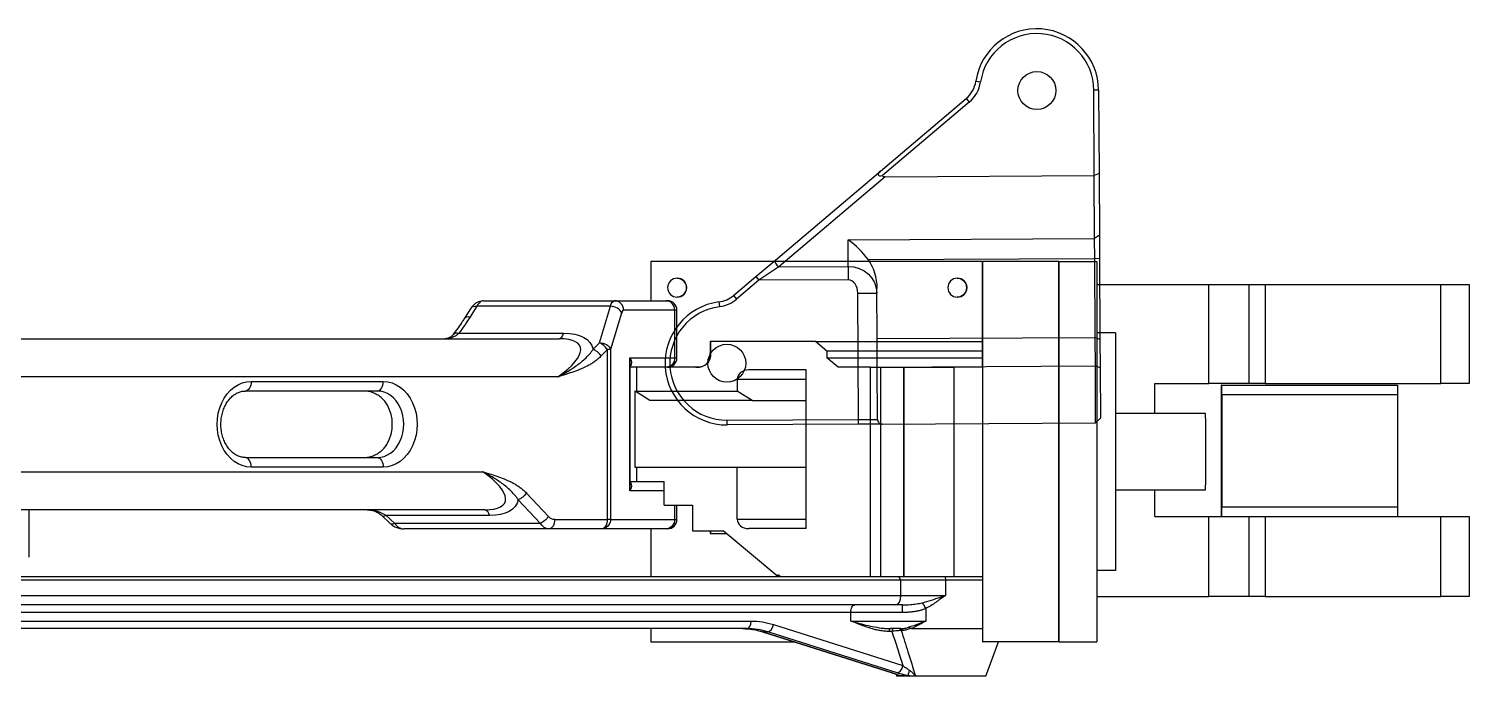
# Model space of a CAD drawing. Extents: x 0.3 to 19.3, y 0 to 10.9.
# Drawn here: x 2.449 to 4.439, y 6.924 to 7.818 of the extents above; entities that cross this region are included whole.
import ezdxf

# ---------------------------------------------------------------- set-up
doc = ezdxf.new("R2010")
doc.units = 0
doc.header["$LTSCALE"] = 0.5
doc.header["$MEASUREMENT"] = 0
doc.layers.add('TANGENT_LINES', color=7, linetype='CONTINUOUS')
doc.layers.add('VISIBLE', color=7, linetype='CONTINUOUS')

msp = doc.modelspace()

# ---------------------------------------------------------------- linework, layer by layer
at = {"layer": 'TANGENT_LINES'}
for p, q in [((3.7578, 7.7458), (3.7643, 7.7448)), ((3.9274, 7.7332), (3.9208, 7.7332)), ((3.7443, 7.7217), (3.7485, 7.7167)), ((3.6325, 7.6139), (3.4855, 7.4896)), ((3.5812, 7.5267), (3.9219, 7.5286)), ((3.5814, 7.4901), (3.5812, 7.5267)), ((3.9285, 7.5332), (3.9219, 7.5286)), ((3.4855, 7.4896), (3.4578, 7.4709)), ((3.4855, 7.4896), (3.5814, 7.4901)), ((3.5814, 7.4901), (3.5815, 7.4715)), ((3.9221, 7.5007), (3.6092, 7.499)), ((3.9287, 7.5008), (3.9221, 7.5007)), ((3.4578, 7.4709), (3.4272, 7.445)), ((3.4536, 7.4759), (3.4578, 7.4709)), ((3.5815, 7.4715), (3.4578, 7.4709)), ((4.0799, 7.3285), (4.0799, 7.465)), ((4.1352, 7.465), (4.1352, 7.3285)), ((4.1574, 7.465), (4.1574, 7.3285)), ((3.423, 7.45), (3.4272, 7.445)), ((3.5947, 7.453), (3.621, 7.4532)), ((3.5957, 7.2787), (3.5947, 7.453)), ((3.0684, 7.435), (3.0591, 7.4206)), ((3.2528, 7.435), (3.0684, 7.435)), ((3.2376, 7.3847), (3.2528, 7.435)), ((3.2683, 7.4257), (3.2531, 7.3755)), ((3.3417, 7.4296), (3.2712, 7.4296)), ((3.3417, 7.3639), (3.3417, 7.4296)), ((3.3448, 7.4296), (3.3417, 7.4296)), ((3.4027, 7.441), (3.4035, 7.4345)), ((3.0249, 7.3902), (3.024, 7.3902)), ((3.0434, 7.3979), (3.1879, 7.3979)), ((3.229, 7.3757), (3.2376, 7.3847)), ((3.2486, 7.3755), (3.24, 7.3664)), ((3.2486, 7.1408), (3.2486, 7.3755)), ((3.2531, 7.3755), (3.2486, 7.3755)), ((3.2531, 7.3755), (3.2531, 7.1408)), ((3.2797, 7.3639), (3.3417, 7.3639)), ((3.2797, 7.1802), (3.2797, 7.3639)), ((3.3417, 7.3639), (3.3448, 7.3639)), ((3.3908, 7.3705), (3.3913, 7.3705)), ((3.2891, 7.3508), (3.2891, 7.318)), ((3.6124, 7.0621), (3.6124, 7.3508)), ((3.6261, 7.3508), (3.6261, 7.0621)), ((3.7277, 7.0621), (3.7277, 7.3508)), ((3.7671, 7.3508), (3.7671, 7.0621)), ((3.1803, 7.3377), (1.875, 7.3377)), ((2.7564, 7.3311), (2.9389, 7.3311)), ((3.5231, 7.3341), (3.4282, 7.3341)), ((3.2908, 7.3153), (3.2891, 7.318)), ((4.3405, 7.3128), (4.0977, 7.3128)), ((3.4141, 7.2777), (3.5957, 7.2787)), ((3.4141, 7.2711), (3.4141, 7.2777)), ((3.5957, 7.2787), (3.6219, 7.2788)), ((3.5957, 7.2721), (3.5957, 7.2787)), ((1.875, 7.2065), (3.0767, 7.2065)), ((2.9389, 7.213), (2.7564, 7.213)), ((3.2891, 7.213), (3.2891, 7.1933)), ((3.156, 7.1354), (3.1255, 7.1679)), ((3.1368, 7.1771), (3.1672, 7.1447)), ((3.3269, 7.1802), (3.2797, 7.1802)), ((2.9428, 7.1463), (2.9543, 7.1354)), ((3.0859, 7.1463), (2.9428, 7.1463)), ((3.3417, 7.1408), (3.3417, 7.1605)), ((4.0977, 7.1579), (4.3405, 7.1579)), ((2.9543, 7.1354), (3.156, 7.1354)), ((3.1759, 7.1408), (3.2486, 7.1408)), ((3.2531, 7.1408), (3.2486, 7.1408)), ((3.2531, 7.1408), (3.3417, 7.1408)), ((3.3417, 7.1408), (3.3448, 7.1408)), ((3.4282, 7.1411), (3.5231, 7.1411)), ((4.0799, 7.0345), (4.0799, 7.1448)), ((4.1352, 7.1448), (4.1352, 7.0345)), ((4.1574, 7.1448), (4.1574, 7.0345)), ((3.6543, 7.0569), (3.6515, 7.0621)), ((3.6543, 7.0359), (3.6543, 7.0569)), ((3.7154, 7.0621), (3.7158, 7.0569)), ((3.7158, 7.0569), (3.7158, 7.0359)), ((2.197, 7.0359), (3.6543, 7.0359)), ((3.6543, 7.0359), (3.7158, 7.0359)), ((3.585, 7.0122), (2.2209, 7.0122)), ((3.585, 7.0004), (3.585, 7.0122)), ((3.6566, 7.0122), (3.585, 7.0122)), ((3.6885, 7.0176), (3.6885, 7.0004)), ((2.2209, 7.0004), (3.4472, 7.0004)), ((3.4783, 6.9956), (3.6571, 6.939)), ((3.585, 7.0004), (3.6885, 7.0004)), ((3.6419, 6.986), (3.6377, 6.986)), ((3.6562, 6.9873), (3.6547, 6.9873)), ((3.4704, 6.9855), (3.4641, 6.9855)), ((3.4641, 6.9855), (3.6429, 6.9288)), ((3.6492, 6.9288), (3.4704, 6.9855)), ((3.6498, 6.9243), (3.6491, 6.9264)), ((3.6498, 6.9243), (3.6492, 6.9264))]:
    msp.add_line(p, q, dxfattribs=at)
for centre, radius, start, end in [((3.3976, 7.48), 0.0459, 277.4246, 310.2215), ((3.4137, 7.3564), 0.0787, 97.4246, 270.309), ((10.8376, 9.2929), 7.5565, 197.77563, 198.15057)]:
    msp.add_arc(centre, radius, start, end, dxfattribs=at)
for centre, major_axis, ratio, start_param, end_param in [((3.4854, 7.4942), (-0.00424, 0.00501), 0.540019, 12.566371, 14.71042), ((3.5816, 7.453), (0.0001, -0.0186), 0.707107, 1.570796, 3.141593), ((3.0774, 7.4164), (0, -0.0262), 0.484461, 9.632034, 10.210176), ((3.2558, 7.4257), (0.0126, -0.0038), 0.674098, 0.421784, 2.009413), ((3.2586, 7.4296), (0, -0.0131), 0.953184, 1.570796, 3.141593), ((3.2712, 7.4164), (0, 0.0131), 0.302477, 6.283185, 7.068583), ((3.3292, 7.4296), (0, -0.0131), 0.953184, 1.570796, 3.141593), ((3.1068, 7.3377), (0.1043, 0.0417), 0.305642, 11.648428, 13.219224), ((3.2406, 7.3755), (0.00949, -0.00906), 0.46676, 1.115849, 2.284192), ((3.232, 7.3664), (0.00949, -0.00906), 0.46676, 1.115849, 2.284192), ((3.2672, 7.3639), (0.0051, -0.0261), 0.46301, 1.17202, 1.48121), ((2.9309, 7.3311), (0, -0.0131), 0.607358, 12.566371, 14.137167), ((2.9309, 7.2721), (0, 0.0459), 0.794428, 9.424778, 12.566371), ((2.7485, 7.213), (0, -0.0131), 0.607358, 1.570796, 3.141593), ((3.0056, 7.2065), (0.1017, -0.0421), 0.308146, 11.926704, 13.497501), ((3.2672, 7.1802), (0.0051, 0.0261), 0.46301, 11.085161, 11.39284), ((2.9461, 7.1556), (-0.00901, -0.00954), 0.418875, 0.002356, 0.817391), ((2.9576, 7.1447), (-0.00901, -0.00954), 0.418875, 0, 0.817391), ((2.9674, 7.154), (0, -0.0262), 0.704433, -0.785398, 0), ((3.1759, 7.154), (0, -0.0131), 0.937732, -0.785398, 0), ((3.6473, 7.0359), (0, -0.0131), 0.533091, 0, 1.570796), ((3.6858, 7.0176), (-0.00434, 0.00956), 0.233907, 10.8898, 11.891092), ((3.6565, 7.0122), (0, 0.0105), 0.012801, 10.995574, 12.566371), ((3.4416, 7.0004), (0, -0.0105), 0.533091, 0, 1.570796), ((3.4416, 6.8587), (0, 0.1312), 0.846058, 12.304571, 12.566371), ((3.4727, 6.9956), (-0.0032, -0.01), 0.514926, 0.161656, 1.732452), ((3.6398, 6.986), (0, -0.00394), 0.533091, 9.424778, 10.995574), ((3.644, 6.986), (0, -0.00394), 0.533091, 9.424778, 10.995574), ((3.4664, 6.9956), (-0.0032, -0.01), 0.514926, 0.001261, 0.161656), ((3.6452, 6.939), (-0.0032, -0.01), 0.514926, 0, 0.161656), ((3.6515, 6.939), (-0.0032, -0.01), 0.514926, 0.161656, 1.732452), ((3.6666, 6.9349), (-0.0023, -0.0102), 0.002782, 0.138416, 1.34582), ((3.6558, 6.9349), (-0.00487, -0.0093), 0.878447, 12.561711, 12.859287)]:
    msp.add_ellipse(centre, major_axis=major_axis, ratio=ratio, start_param=start_param, end_param=end_param, dxfattribs=at)
at = {"layer": 'TANGENT_LINES', "extrusion": (0, 0, -1)}
for centre, major_axis, ratio, start_param, end_param in [((3.5816, 7.453), (-0.0394, -0.0002), 0.942809, 7.853982, 9.424778), ((3.0714, 7.4257), (-0.011, 0.0071), 0.575097, 12.566371, 13.523295), ((3.2586, 7.4164), (0, -0.0262), 0.313736, 8.63938, 9.424778), ((2.8408, 7.5086), (-0.2243, -0.2243), 0.71375, 10.700939, 10.789267), ((3.0621, 7.4113), (-0.011, 0.0071), 0.575097, 0.000174, 0.956924), ((3.0465, 7.3886), (-0.0105, 0.0078), 0.542341, 0.005788, 0.920571), ((3.1819, 7.4164), (0, -0.0262), 0.324996, 11.780972, 12.566371), ((3.1128, 7.3191), (0.1138, 0.0629), 0.416429, 11.920307, 12.689894), ((3.2406, 7.3755), (-0.0126, 0.0038), 0.674098, 1.13218, 2.719809), ((3.2672, 7.3639), (0.0136, -0.0109), 0.542413, 11.592206, 12.640071), ((3.3292, 7.3639), (0, 0.0131), 0.953184, 1.570796, 3.141593), ((2.7564, 7.2721), (0, -0.0591), 0.794428, 0, 3.141593), ((2.7485, 7.3311), (0, 0.0131), 0.607358, 1.570796, 3.141593), ((2.9389, 7.2721), (0, -0.0591), 0.794428, 9.424778, 12.566371), ((2.9309, 7.213), (0, 0.0131), 0.607358, 0, 1.570796), ((3.2672, 7.1802), (0.0136, 0.0109), 0.542413, -0.073701, 0.974165), ((3.0121, 7.225), (0.111, -0.0635), 0.419039, 12.43982, 13.198335), ((3.1288, 7.1771), (0.00957, 0.00898), 0.463414, 1.111811, 2.297467), ((2.9166, 7.1277), (0.0371, 0), 0.707897, 10.995574, 11.780972), ((3.0794, 7.1277), (0, -0.0262), 0.350332, 9.424778, 10.210176), ((3.1592, 7.1447), (0.00957, 0.00898), 0.463414, 1.111811, 2.297467), ((3.1679, 7.154), (0, 0.0262), 0.644032, 9.424778, 10.210176), ((3.1679, 7.1408), (0, 0.0131), 0.607358, 1.570796, 3.141593), ((3.2406, 7.1408), (0, 0.0131), 0.607358, 1.570796, 3.141593), ((3.2406, 7.1408), (0, 0.0131), 0.953184, 1.570796, 3.141593), ((3.3292, 7.1408), (0, 0.0131), 0.953184, 1.570796, 3.141593), ((3.5906, 7.0122), (0, 0.0105), 0.533091, 10.995574, 12.566371), ((3.4353, 6.8587), (0, -0.1312), 0.846058, 9.424778, 9.686577), ((3.4472, 6.8587), (0, -0.1417), 0.846058, 9.424778, 9.686577), ((3.6523, 6.986), (0, -0.00394), 0.658632, 9.424778, 10.646508), ((3.6539, 6.986), (0, -0.00394), 0.64052, 9.424778, 10.646508)]:
    msp.add_ellipse(centre, major_axis=major_axis, ratio=ratio, start_param=start_param, end_param=end_param, dxfattribs=at)
at = {"layer": 'TANGENT_LINES'}
for points, knots in [([(3.0434, 7.3979), (3.0424, 7.3968), (3.0402, 7.3948), (3.0362, 7.3926), (3.032, 7.391), (3.0273, 7.3903), (3.0256, 7.3902), (3.0249, 7.3902)], [0, 0, 0, 0, 0.210101, 0.421144, 0.632634, 0.846993, 1, 1, 1, 1]), ([(3.1803, 7.3377), (3.1803, 7.3377), (3.1805, 7.3378), (3.1816, 7.3384), (3.191, 7.3435), (3.1975, 7.3474), (3.2047, 7.3521), (3.2114, 7.357), (3.2175, 7.3621), (3.2236, 7.3684), (3.2264, 7.3719), (3.2281, 7.3744), (3.229, 7.3757)], [0, 0, 0, 0, 0.021132, 0.064593, 0.201629, 0.325702, 0.44891, 0.57175, 0.693942, 0.819348, 0.90918, 1, 1, 1, 1]), ([(3.24, 7.3664), (3.2387, 7.3651), (3.2361, 7.3626), (3.232, 7.3593), (3.2275, 7.3562), (3.223, 7.3535), (3.2126, 7.3484), (3.2019, 7.3445), (3.1926, 7.3413), (3.1806, 7.3378), (3.1803, 7.3377), (3.1803, 7.3377)], [0, 0, 0, 0, 0.100095, 0.199276, 0.298746, 0.397603, 0.543561, 0.68873, 0.834181, 0.979397, 1, 1, 1, 1]), ([(3.1255, 7.1679), (3.1246, 7.1692), (3.1229, 7.1718), (3.1201, 7.1753), (3.1137, 7.1819), (3.1078, 7.1868), (3.1014, 7.1917), (3.0943, 7.1964), (3.088, 7.2003), (3.0782, 7.2057), (3.077, 7.2063), (3.0767, 7.2064), (3.0767, 7.2065)], [0, 0, 0, 0, 0.091471, 0.181915, 0.30955, 0.429221, 0.549519, 0.67123, 0.793804, 0.933854, 0.979079, 1, 1, 1, 1]), ([(3.0767, 7.2065), (3.0767, 7.2065), (3.0771, 7.2064), (3.0889, 7.2028), (3.0981, 7.1997), (3.1088, 7.1957), (3.1192, 7.1906), (3.1238, 7.1878), (3.1284, 7.1847), (3.1327, 7.1812), (3.1354, 7.1785), (3.1368, 7.1771)], [0, 0, 0, 0, 0.020353, 0.163911, 0.307698, 0.452361, 0.597804, 0.696757, 0.796321, 0.89767, 1, 1, 1, 1]), ([(3.6565, 7.0227), (3.6603, 7.0228), (3.6675, 7.023), (3.6756, 7.0239), (3.6811, 7.0251), (3.6838, 7.0257)], [0, 0, 0, 0, 0.366716, 0.682312, 1, 1, 1, 1]), ([(3.6838, 7.0257), (3.688, 7.0269), (3.6964, 7.0293), (3.7078, 7.0331), (3.7155, 7.0358), (3.7158, 7.0358), (3.7158, 7.0359)], [0, 0, 0, 0, 0.350639, 0.701656, 0.95903, 1, 1, 1, 1]), ([(3.7158, 7.0359), (3.7158, 7.0358), (3.7156, 7.0357), (3.7084, 7.0303), (3.7027, 7.0263), (3.6956, 7.0215), (3.6908, 7.0189), (3.6885, 7.0176)], [0, 0, 0, 0, 0.033137, 0.274179, 0.515116, 0.758326, 1, 1, 1, 1]), ([(3.6885, 7.0176), (3.687, 7.0171), (3.6841, 7.0159), (3.6795, 7.0147), (3.6746, 7.0137), (3.6698, 7.0129), (3.6632, 7.0123), (3.6588, 7.0123), (3.6566, 7.0122)], [0, 0, 0, 0, 0.156127, 0.312754, 0.471685, 0.631042, 0.815087, 1, 1, 1, 1]), ([(3.585, 7.0004), (3.585, 7.0004), (3.5854, 7.0003), (3.6041, 6.9952), (3.6136, 6.993), (3.627, 6.9907), (3.6332, 6.9901), (3.6373, 6.99), (3.6394, 6.9899)], [0, 0, 0, 0, 0.028287, 0.279456, 0.491059, 0.703231, 0.854287, 1, 1, 1, 1]), ([(3.6377, 6.986), (3.6357, 6.9861), (3.6316, 6.9862), (3.6255, 6.9871), (3.6192, 6.9885), (3.6128, 6.9902), (3.6003, 6.9943), (3.5854, 7.0003), (3.585, 7.0004), (3.585, 7.0004)], [0, 0, 0, 0, 0.136249, 0.272696, 0.410496, 0.548556, 0.760945, 0.974014, 1, 1, 1, 1]), ([(3.6547, 6.9873), (3.6541, 6.9873), (3.6527, 6.9872), (3.6492, 6.9869), (3.6454, 6.9865), (3.643, 6.9862), (3.6419, 6.986)], [0, 0, 0, 0, 0.193884, 0.459555, 0.735503, 1, 1, 1, 1]), ([(3.6539, 6.9899), (3.6554, 6.99), (3.6585, 6.9901), (3.6633, 6.9913), (3.6649, 6.992), (3.6656, 6.9923)], [0, 0, 0, 0, 0.366313, 0.737534, 1, 1, 1, 1]), ([(3.6547, 6.9873), (3.6577, 6.9777), (3.664, 6.9577), (3.6709, 6.9357), (3.6745, 6.9243)], [0, 0, 0, 0, 0.483565, 1, 1, 1, 1]), ([(3.6671, 6.9905), (3.6668, 6.9903), (3.6661, 6.9899), (3.6651, 6.9893), (3.6607, 6.9876), (3.6577, 6.9874), (3.6562, 6.9873)], [0, 0, 0, 0, 0.162641, 0.329586, 0.664102, 1, 1, 1, 1]), ([(3.6656, 6.9923), (3.6666, 6.9926), (3.6686, 6.9932), (3.6724, 6.9944), (3.6786, 6.9966), (3.6841, 6.9987), (3.6882, 7.0003), (3.6884, 7.0004), (3.6885, 7.0004)], [0, 0, 0, 0, 0.154897, 0.332591, 0.559241, 0.787442, 0.963895, 1, 1, 1, 1]), ([(3.6885, 7.0004), (3.6884, 7.0004), (3.6883, 7.0003), (3.6844, 6.9981), (3.6793, 6.9952), (3.6738, 6.9923), (3.6702, 6.9905), (3.6693, 6.9901), (3.669, 6.9899)], [0, 0, 0, 0, 0.037509, 0.225441, 0.467535, 0.707393, 0.894768, 1, 1, 1, 1]), ([(3.6429, 6.9288), (3.6443, 6.9284), (3.647, 6.9275), (3.6506, 6.9262), (3.6525, 6.9252), (3.6535, 6.9248)], [0, 0, 0, 0, 0.356127, 0.692487, 1, 1, 1, 1]), ([(3.6643, 6.9248), (3.6624, 6.9252), (3.6588, 6.9261), (3.6539, 6.9274), (3.6508, 6.9283), (3.6492, 6.9288)], [0, 0, 0, 0, 0.3479, 0.676923, 1, 1, 1, 1]), ([(3.6571, 6.939), (3.658, 6.9382), (3.6599, 6.9368), (3.6628, 6.9347), (3.665, 6.9333), (3.6661, 6.9326)], [0, 0, 0, 0, 0.324815, 0.658722, 1, 1, 1, 1]), ([(3.6661, 6.9326), (3.6671, 6.9318), (3.6692, 6.9303), (3.6718, 6.9274), (3.6734, 6.9253), (3.6742, 6.9243)], [0, 0, 0, 0, 0.334428, 0.666483, 1, 1, 1, 1])]:
    msp.add_open_spline(points, degree=3, knots=knots, dxfattribs=at)
at = {"layer": 'VISIBLE'}
for p, q in [((3.9215, 7.6155), (3.9208, 7.7332)), ((3.9274, 7.7332), (3.928, 7.6182)), ((3.6259, 7.6216), (3.7443, 7.7217)), ((3.7485, 7.7167), (3.6287, 7.6154)), ((3.4812, 7.4992), (3.6259, 7.6216)), ((3.6325, 7.6139), (3.9215, 7.6155)), ((3.928, 7.6182), (3.9215, 7.6155)), ((3.9219, 7.5286), (3.9215, 7.6155)), ((3.928, 7.6182), (3.9285, 7.5332)), ((3.9221, 7.5007), (3.9219, 7.5286)), ((3.9285, 7.5332), (3.9287, 7.5008)), ((3.3088, 7.4968), (3.3087, 7.4968)), ((3.3087, 7.4968), (3.3087, 7.4427)), ((3.3088, 7.4968), (3.3088, 7.4427)), ((3.3088, 7.4968), (3.3089, 7.4968)), ((3.3088, 7.4968), (3.3088, 7.4427)), ((3.7664, 7.4968), (3.3089, 7.4968)), ((3.3089, 7.4968), (3.3089, 7.4427)), ((3.4536, 7.4759), (3.4812, 7.4992)), ((3.7664, 7.4968), (3.7673, 7.4968)), ((3.7664, 7.4968), (3.7664, 7.3863)), ((3.7673, 6.9719), (3.7673, 7.4968)), ((3.8723, 7.4968), (3.7673, 7.4968)), ((3.8723, 6.9719), (3.8723, 7.4968)), ((3.8723, 7.4968), (3.9248, 7.4968)), ((3.8723, 7.4968), (3.8723, 6.9719)), ((3.9227, 7.392), (3.9221, 7.5007)), ((3.9248, 7.4968), (3.9248, 6.9719)), ((3.9287, 7.5008), (3.9293, 7.3893)), ((3.423, 7.45), (3.4536, 7.4759)), ((3.9248, 7.465), (4.0799, 7.465)), ((4.0799, 7.465), (4.1352, 7.465)), ((4.1352, 7.465), (4.1574, 7.465)), ((4.1574, 7.465), (4.4002, 7.465)), ((4.4002, 7.3285), (4.4002, 7.465)), ((4.4002, 7.465), (4.4395, 7.465)), ((4.4395, 7.465), (4.4395, 7.3285)), ((3.6213, 7.3903), (3.621, 7.4597)), ((3.0604, 7.4328), (3.0511, 7.4184)), ((3.0748, 7.4421), (3.0746, 7.4421)), ((3.0774, 7.4427), (3.2586, 7.4427)), ((3.2586, 7.4427), (3.3292, 7.4427)), ((3.3292, 7.4427), (3.3316, 7.4427)), ((3.3448, 7.3639), (3.3448, 7.4296)), ((1.8431, 7.3902), (3.1819, 7.3902)), ((3.3908, 7.3863), (3.3913, 7.3863)), ((3.3908, 7.3863), (3.3908, 7.3705)), ((3.5363, 7.3863), (3.3913, 7.3863)), ((3.3913, 7.3863), (3.3913, 7.3705)), ((3.5363, 7.3863), (3.7666, 7.3863)), ((3.552, 7.3731), (3.5363, 7.3863)), ((3.6213, 7.3903), (3.9227, 7.392)), ((3.6215, 7.351), (3.6213, 7.3903)), ((3.7666, 7.3863), (3.7666, 7.3731)), ((3.9293, 7.3893), (3.9227, 7.392)), ((3.9229, 7.3526), (3.9227, 7.392)), ((3.9509, 7.3984), (3.9248, 7.3984)), ((3.9293, 7.3893), (3.9295, 7.3499)), ((3.9509, 7.3984), (3.9509, 7.0703)), ((3.552, 7.3731), (3.552, 7.3639)), ((3.7666, 7.3731), (3.552, 7.3731)), ((3.552, 7.3639), (3.7666, 7.3639)), ((3.5677, 7.3508), (3.552, 7.3639)), ((3.7666, 7.3731), (3.7666, 7.3639)), ((3.7666, 7.3639), (3.7666, 7.3508)), ((3.2803, 7.1882), (3.2803, 7.356)), ((3.3013, 7.3508), (3.2803, 7.3508)), ((3.3716, 7.3508), (3.3013, 7.3508)), ((3.5231, 7.3472), (3.4439, 7.3472)), ((3.5231, 7.128), (3.5231, 7.3472)), ((3.6124, 7.3508), (3.5677, 7.3508)), ((3.6124, 7.3508), (3.6261, 7.3508)), ((3.6215, 7.351), (3.9229, 7.3526)), ((3.6219, 7.2788), (3.6215, 7.351)), ((3.6261, 7.3508), (3.6579, 7.3508)), ((3.6579, 7.3508), (3.6581, 7.3508)), ((3.6579, 7.3508), (3.6579, 7.0621)), ((3.6581, 7.3508), (3.7277, 7.3508)), ((3.6581, 7.3508), (3.6581, 7.0621)), ((3.7671, 7.3508), (3.7277, 7.3508)), ((3.9295, 7.3499), (3.9229, 7.3526)), ((3.9233, 7.2739), (3.9229, 7.3526)), ((3.9295, 7.3499), (3.9298, 7.2805)), ((3.4282, 7.3341), (3.4282, 7.318)), ((4.0052, 7.2868), (4.0052, 7.3285)), ((4.0052, 7.3285), (4.0799, 7.3285)), ((4.1352, 7.3285), (4.0799, 7.3285)), ((4.0977, 7.3259), (4.0969, 7.3259)), ((4.0969, 7.3259), (4.0969, 7.1448)), ((4.0977, 7.3259), (4.3404, 7.3259)), ((4.1574, 7.3285), (4.1352, 7.3285)), ((4.1574, 7.3285), (4.4002, 7.3285)), ((4.4395, 7.3285), (4.4002, 7.3285)), ((2.9309, 7.318), (2.7485, 7.318)), ((3.2865, 7.318), (3.2865, 7.213)), ((3.2908, 7.3153), (3.2865, 7.318)), ((3.2865, 7.318), (3.2891, 7.318)), ((3.2891, 7.318), (3.4282, 7.318)), ((3.3071, 7.3049), (3.2908, 7.3153)), ((3.4487, 7.3049), (3.3071, 7.3049)), ((3.4487, 7.3049), (3.4282, 7.318)), ((3.4487, 7.3049), (3.5231, 7.3049)), ((4.0977, 7.3128), (4.0977, 7.1579)), ((4.3405, 7.3128), (4.3405, 7.1579)), ((4.0753, 7.2868), (3.9509, 7.2868)), ((3.5957, 7.2721), (3.4141, 7.2711)), ((3.6285, 7.2723), (3.5957, 7.2721)), ((3.6285, 7.2723), (3.9233, 7.2739)), ((3.9298, 7.2805), (3.9233, 7.2739)), ((2.7485, 7.2261), (2.9309, 7.2261)), ((3.2865, 7.213), (3.2891, 7.213)), ((3.2891, 7.213), (3.4282, 7.213)), ((3.4282, 7.213), (3.5231, 7.213)), ((3.4282, 7.1411), (3.4282, 7.213)), ((3.2803, 7.1933), (3.3013, 7.1933)), ((3.3013, 7.1933), (3.3269, 7.1933)), ((3.3269, 7.1605), (3.3269, 7.1933)), ((3.9509, 7.1818), (4.0753, 7.1818)), ((4.0052, 7.1448), (4.0052, 7.1818)), ((3.0794, 7.154), (1.8431, 7.154)), ((2.4492, 7.154), (2.4492, 7.0884)), ((2.9371, 7.146), (2.9486, 7.1351)), ((3.3269, 7.1605), (3.3662, 7.1605)), ((3.3448, 7.1408), (3.3448, 7.1605)), ((3.3662, 7.1605), (3.3662, 7.1251)), ((3.1679, 7.1277), (2.9674, 7.1277)), ((3.2406, 7.1277), (3.1679, 7.1277)), ((3.3292, 7.1277), (3.2406, 7.1277)), ((3.3087, 7.1277), (3.3087, 7.0621)), ((3.3088, 7.1277), (3.3088, 7.0621)), ((3.3088, 7.1277), (3.3088, 7.0621)), ((3.3089, 7.1277), (3.3089, 7.0621)), ((3.3316, 7.1277), (3.3292, 7.1277)), ((3.3662, 7.1251), (3.4086, 7.1251)), ((3.3908, 7.1251), (3.3908, 7.1212)), ((3.391, 7.1251), (3.391, 7.1212)), ((3.484, 7.0621), (3.4086, 7.1251)), ((3.5231, 7.128), (3.4439, 7.128)), ((4.0052, 7.1448), (4.0799, 7.1448)), ((4.0799, 7.1448), (4.1352, 7.1448)), ((4.1352, 7.1448), (4.1574, 7.1448)), ((4.1574, 7.1448), (4.4002, 7.1448)), ((4.4002, 7.0345), (4.4002, 7.1448)), ((4.4002, 7.1448), (4.4395, 7.1448)), ((4.4395, 7.1448), (4.4395, 7.0345)), ((3.3908, 7.1212), (3.391, 7.1212)), ((3.391, 7.1212), (3.4133, 7.1212)), ((3.9509, 7.0703), (3.9248, 7.0703)), ((2.1942, 7.0621), (3.6515, 7.0621)), ((3.6543, 7.0569), (2.197, 7.0569)), ((3.484, 7.0622), (3.484, 7.0643)), ((3.4874, 7.0621), (3.484, 7.0643)), ((3.484, 7.0622), (3.4874, 7.0622)), ((3.6515, 7.0621), (3.6579, 7.0621)), ((3.7158, 7.0569), (3.6543, 7.0569)), ((3.6581, 7.0621), (3.6579, 7.0621)), ((3.6581, 7.0621), (3.7277, 7.0621)), ((3.767, 7.0569), (3.7158, 7.0569)), ((3.7277, 7.0621), (3.7671, 7.0621)), ((3.767, 7.0621), (3.767, 6.9719)), ((3.9248, 7.0345), (4.0799, 7.0345)), ((4.1352, 7.0345), (4.0799, 7.0345)), ((4.1574, 7.0345), (4.1352, 7.0345)), ((4.1574, 7.0345), (4.4002, 7.0345)), ((4.4395, 7.0345), (4.4002, 7.0345)), ((3.6473, 7.0227), (2.19, 7.0227)), ((3.6565, 7.0227), (3.6473, 7.0227)), ((3.4416, 6.9899), (2.2153, 6.9899)), ((3.3087, 6.9899), (3.3087, 6.9719)), ((3.3088, 6.9899), (3.3088, 6.9719)), ((3.3088, 6.9899), (3.3088, 6.9719)), ((3.3089, 6.9899), (3.3089, 6.9719)), ((3.6394, 6.9899), (3.6398, 6.9899)), ((3.6539, 6.9899), (3.6398, 6.9899)), ((3.669, 6.9899), (3.767, 6.9899)), ((3.3088, 6.9719), (3.3087, 6.9719)), ((3.3088, 6.9719), (3.3089, 6.9719)), ((3.3089, 6.9719), (3.5066, 6.9719)), ((3.4632, 6.9856), (3.6421, 6.9289)), ((3.767, 6.9719), (3.7673, 6.9719)), ((3.8723, 6.9719), (3.7673, 6.9719)), ((3.7717, 6.9243), (3.789, 6.9719)), ((3.8723, 6.9719), (3.9248, 6.9719)), ((3.6479, 6.9269), (3.6488, 6.9243)), ((3.6491, 6.9264), (3.6492, 6.9264)), ((3.6493, 6.9243), (3.6488, 6.9243)), ((3.6513, 6.9243), (3.6498, 6.9243)), ((3.6498, 6.9243), (3.6498, 6.9243)), ((3.6693, 6.9243), (3.6513, 6.9243)), ((3.6742, 6.9243), (3.6693, 6.9243)), ((3.6745, 6.9243), (3.6742, 6.9243)), ((3.7717, 6.9243), (3.6745, 6.9243))]:
    msp.add_line(p, q, dxfattribs=at)
for centre in [(3.8421, 7.7328), (3.4137, 7.3564)]:
    msp.add_circle(centre, 0.0262, dxfattribs=at)
for centre, radius, start, end in [((3.8421, 7.7328), 0.0853, 0.309, 171.2144), ((3.8421, 7.7328), 0.0787, 0.309, 171.2144), ((3.7189, 7.7518), 0.0394, 310.2215, 351.2144), ((3.7189, 7.7518), 0.0459, 310.2215, 351.2144), ((3.3976, 7.48), 0.0394, 277.4246, 310.2215), ((3.3976, 7.48), 0.0394, 302.6575, 304.681), ((3.3976, 7.48), 0.0394, 304.6659, 310.2215), ((3.4137, 7.3564), 0.0853, 97.4246, 270.309), ((3.3316, 7.4296), 0.0131, 0, 90), ((3.3316, 7.3639), 0.0131, 270, 0), ((3.6285, 7.2788), 0.00656, 180.309, 270.309), ((3.3316, 7.1408), 0.0131, 270, 0), ((3.4353, 6.8985), 0.0915, 76.739, 89.9872)]:
    msp.add_arc(centre, radius, start, end, dxfattribs=at)
for centre, major_axis, ratio, start_param, end_param in [((3.638, 7.6232), (-0.0151, -0.0067), 0.293225, 11.780972, 13.351769), ((3.638, 7.6232), (-0.00928, -0.00785), 0.540019, 0, 0.573254), ((3.5814, 7.4989), (-0.0366, 0.0362), 0.414214, 10.602875, 11.388273), ((3.0774, 7.4164), (0, -0.0262), 0.484461, 9.424778, 9.632034), ((3.4439, 7.3341), (0.0157, 0), 0.835231, 1.570796, 3.141593), ((2.915, 7.2721), (0, 0.0459), 0.794428, 10.387329, 11.60382), ((4.0753, 7.2343), (0, -0.0525), 0.001821, 12.566371, 15.707963), ((3.4439, 7.1411), (-0.0157, 0), 0.835231, 0, 1.570796), ((3.7056, 6.91), (-0.0561, 0.013), 0.135411, -0.346964, -0.222177), ((3.7056, 6.91), (-0.0561, 0.013), 0.135411, 11.855895, 12.219406), ((3.7056, 6.91), (-0.0561, 0.013), 0.135411, 11.731108, 11.855895)]:
    msp.add_ellipse(centre, major_axis=major_axis, ratio=ratio, start_param=start_param, end_param=end_param, dxfattribs=at)
at = {"layer": 'VISIBLE', "extrusion": (-1.94289e-16, 1.35304e-16, -1)}
msp.add_ellipse((3.5816, 7.4595), major_axis=(0.0003, -0.0557), ratio=0.707107, start_param=3.926991, end_param=4.712389, dxfattribs=at)
at = {"layer": 'VISIBLE', "extrusion": (0, 0, -1)}
for centre, start_param, end_param in [((3.345, 7.4607), 4.712389, 10.995574), ((3.3449, 7.4607), 6.283185, 9.424778), ((3.7322, 7.4607), 4.712389, 10.995574), ((3.7321, 7.4607), 6.283185, 9.424778)]:
    msp.add_ellipse(centre, major_axis=(0, 0.0131), ratio=0.999998, start_param=start_param, end_param=end_param, dxfattribs=at)
at = {"layer": 'VISIBLE'}
for points, knots in [([(3.0746, 7.4421), (3.0733, 7.4418), (3.0705, 7.4412), (3.0666, 7.4391), (3.063, 7.4363), (3.0613, 7.434), (3.0604, 7.4328)], [0, 0, 0, 0, 0.24349, 0.496571, 0.750324, 1, 1, 1, 1]), ([(3.0511, 7.4184), (3.0502, 7.417), (3.048, 7.4136), (3.0427, 7.4057), (3.0367, 7.3975), (3.0361, 7.3966), (3.0359, 7.3964)], [0, 0, 0, 0, 0.238441, 0.569114, 0.890606, 1, 1, 1, 1]), ([(3.0359, 7.3964), (3.0358, 7.3963), (3.0355, 7.3959), (3.0343, 7.3945), (3.033, 7.3933), (3.0314, 7.3922), (3.0298, 7.3913), (3.028, 7.3907), (3.0263, 7.3903), (3.0253, 7.3902), (3.0249, 7.3902)], [0, 0, 0, 0, 0.075794, 0.212353, 0.347166, 0.481253, 0.616033, 0.753231, 0.884759, 1, 1, 1, 1]), ([(3.3711, 7.3508), (3.3727, 7.3509), (3.3757, 7.351), (3.3798, 7.3519), (3.3832, 7.3535), (3.386, 7.3556), (3.3882, 7.3584), (3.3897, 7.3619), (3.3907, 7.3659), (3.3908, 7.3689), (3.3908, 7.3705)], [0, 0, 0, 0, 0.13479, 0.261771, 0.382613, 0.5, 0.617386, 0.738229, 0.865209, 1, 1, 1, 1]), ([(3.3913, 7.3705), (3.3913, 7.3689), (3.3911, 7.3659), (3.3902, 7.3619), (3.3887, 7.3584), (3.3865, 7.3556), (3.3837, 7.3535), (3.3802, 7.3519), (3.3762, 7.351), (3.3732, 7.3509), (3.3716, 7.3508)], [0, 0, 0, 0, 0.13474, 0.261677, 0.382489, 0.499865, 0.617262, 0.738135, 0.865159, 1, 1, 1, 1]), ([(4.0977, 7.3128), (4.0977, 7.3138), (4.0977, 7.3158), (4.0977, 7.3185), (4.0977, 7.3207), (4.0977, 7.3226), (4.0977, 7.324), (4.0977, 7.325), (4.0977, 7.3257), (4.0977, 7.3258), (4.0977, 7.3259)], [0, 0, 0, 0, 0.180902, 0.349312, 0.504227, 0.644353, 0.767933, 0.872377, 0.953281, 1, 1, 1, 1]), ([(4.3404, 7.3259), (4.3404, 7.3258), (4.3405, 7.3257), (4.3405, 7.325), (4.3405, 7.324), (4.3405, 7.3226), (4.3405, 7.3207), (4.3405, 7.3185), (4.3405, 7.3158), (4.3405, 7.3138), (4.3405, 7.3128)], [0, 0, 0, 0, 0.046719, 0.127623, 0.232067, 0.355647, 0.495773, 0.650688, 0.819098, 1, 1, 1, 1]), ([(2.7485, 7.2261), (2.7481, 7.2261), (2.7472, 7.2262), (2.7444, 7.2264), (2.7417, 7.2271), (2.7389, 7.228), (2.7362, 7.2293), (2.7337, 7.2308), (2.7312, 7.2327), (2.7289, 7.2347), (2.7267, 7.2371), (2.7246, 7.2397), (2.7227, 7.2425), (2.721, 7.2455), (2.7194, 7.2487), (2.7181, 7.252), (2.7169, 7.2556), (2.716, 7.2592), (2.7153, 7.2629), (2.7149, 7.2667), (2.7146, 7.2705), (2.7147, 7.2744), (2.7149, 7.2782), (2.7154, 7.282), (2.7162, 7.2857), (2.7171, 7.2893), (2.7183, 7.2927), (2.7197, 7.2961), (2.7212, 7.2992), (2.723, 7.3021), (2.7249, 7.3049), (2.7269, 7.3074), (2.7291, 7.3097), (2.7314, 7.3117), (2.7338, 7.3134), (2.7363, 7.3149), (2.7388, 7.3161), (2.7415, 7.317), (2.7441, 7.3177), (2.7469, 7.318), (2.748, 7.318), (2.7485, 7.318)], [0, 0, 0, 0, 0.015667, 0.039805, 0.064084, 0.088514, 0.113123, 0.137953, 0.16305, 0.188451, 0.214181, 0.240252, 0.266662, 0.293398, 0.320438, 0.347755, 0.375313, 0.403072, 0.430988, 0.459017, 0.48711, 0.51522, 0.543297, 0.571291, 0.599155, 0.62684, 0.654304, 0.681503, 0.708399, 0.734959, 0.761157, 0.786975, 0.812406, 0.837455, 0.862144, 0.886514, 0.910624, 0.934557, 0.958409, 0.982282, 1, 1, 1, 1]), ([(2.9449, 7.2983), (2.9437, 7.3003), (2.9412, 7.3042), (2.9361, 7.3092), (2.9305, 7.3131), (2.9244, 7.316), (2.9186, 7.3177), (2.9146, 7.3179), (2.9126, 7.318)], [0, 0, 0, 0, 0.1713, 0.344589, 0.513678, 0.682635, 0.842138, 1, 1, 1, 1]), ([(2.9126, 7.2261), (2.9146, 7.2263), (2.9187, 7.2265), (2.9251, 7.2285), (2.931, 7.2313), (2.9366, 7.2355), (2.9413, 7.2401), (2.9437, 7.2439), (2.9449, 7.2458)], [0, 0, 0, 0, 0.159894, 0.326332, 0.493455, 0.665037, 0.831079, 1, 1, 1, 1]), ([(2.9166, 7.154), (2.917, 7.154), (2.918, 7.154), (2.9194, 7.1538), (2.9202, 7.1538)], [0, 0, 0, 0, 0.444417, 1, 1, 1, 1]), ([(2.9202, 7.1538), (2.9205, 7.1537), (2.9212, 7.1536), (2.9244, 7.153), (2.9272, 7.1521), (2.9301, 7.1509), (2.9327, 7.1494), (2.9352, 7.1477), (2.9364, 7.1466), (2.9371, 7.146)], [0, 0, 0, 0, 0.087592, 0.244426, 0.40044, 0.555322, 0.708778, 0.860549, 1, 1, 1, 1]), ([(4.0977, 7.1448), (4.0977, 7.1448), (4.0977, 7.145), (4.0977, 7.1457), (4.0977, 7.1467), (4.0977, 7.1481), (4.0977, 7.1499), (4.0977, 7.1522), (4.0977, 7.1549), (4.0977, 7.1569), (4.0977, 7.1579)], [0, 0, 0, 0, 0.046719, 0.127623, 0.232067, 0.355647, 0.495773, 0.650688, 0.819098, 1, 1, 1, 1]), ([(4.3405, 7.1579), (4.3405, 7.1569), (4.3405, 7.1549), (4.3405, 7.1522), (4.3405, 7.1499), (4.3405, 7.1481), (4.3405, 7.1467), (4.3405, 7.1457), (4.3405, 7.145), (4.3404, 7.1448), (4.3404, 7.1448)], [0, 0, 0, 0, 0.180902, 0.349312, 0.504227, 0.644353, 0.767933, 0.872377, 0.953281, 1, 1, 1, 1]), ([(2.9486, 7.1351), (2.9491, 7.1347), (2.9501, 7.1337), (2.9525, 7.132), (2.955, 7.1306), (2.9577, 7.1294), (2.9606, 7.1285), (2.9634, 7.1279), (2.9665, 7.1277), (2.9672, 7.1277), (2.9674, 7.1277)], [0, 0, 0, 0, 0.114034, 0.248429, 0.383211, 0.518499, 0.654268, 0.790465, 0.927006, 1, 1, 1, 1]), ([(3.4563, 6.9875), (3.4574, 6.9872), (3.4597, 6.9867), (3.4621, 6.9859), (3.4632, 6.9856)], [0, 0, 0, 0, 0.496009, 1, 1, 1, 1]), ([(3.6671, 6.9905), (3.6669, 6.9908), (3.6665, 6.9915), (3.6657, 6.9922), (3.6656, 6.9923), (3.6656, 6.9923)], [0, 0, 0, 0, 0.469581, 0.876868, 1, 1, 1, 1]), ([(3.669, 6.9899), (3.6688, 6.9899), (3.6683, 6.9899), (3.6677, 6.9901), (3.6675, 6.9902), (3.6672, 6.9903), (3.6671, 6.9904), (3.6671, 6.9905)], [0, 0, 0, 0, 0.261349, 0.520866, 0.694859, 0.873585, 1, 1, 1, 1]), ([(3.6421, 6.9289), (3.6428, 6.9287), (3.6442, 6.9283), (3.6463, 6.9275), (3.6474, 6.9271), (3.6479, 6.9269)], [0, 0, 0, 0, 0.349032, 0.694137, 1, 1, 1, 1]), ([(3.6479, 6.9269), (3.6479, 6.9269), (3.6481, 6.9269), (3.6487, 6.9266), (3.6491, 6.9264)], [0, 0, 0, 0, 0.267226, 1, 1, 1, 1]), ([(3.6492, 6.9264), (3.6492, 6.9264), (3.6493, 6.9264), (3.6502, 6.926), (3.6508, 6.9257), (3.6509, 6.9256), (3.6509, 6.9256)], [0, 0, 0, 0, 0.117906, 0.543582, 0.891054, 1, 1, 1, 1])]:
    msp.add_open_spline(points, degree=3, knots=knots, dxfattribs=at)

doc.saveas('drawing.dxf')
